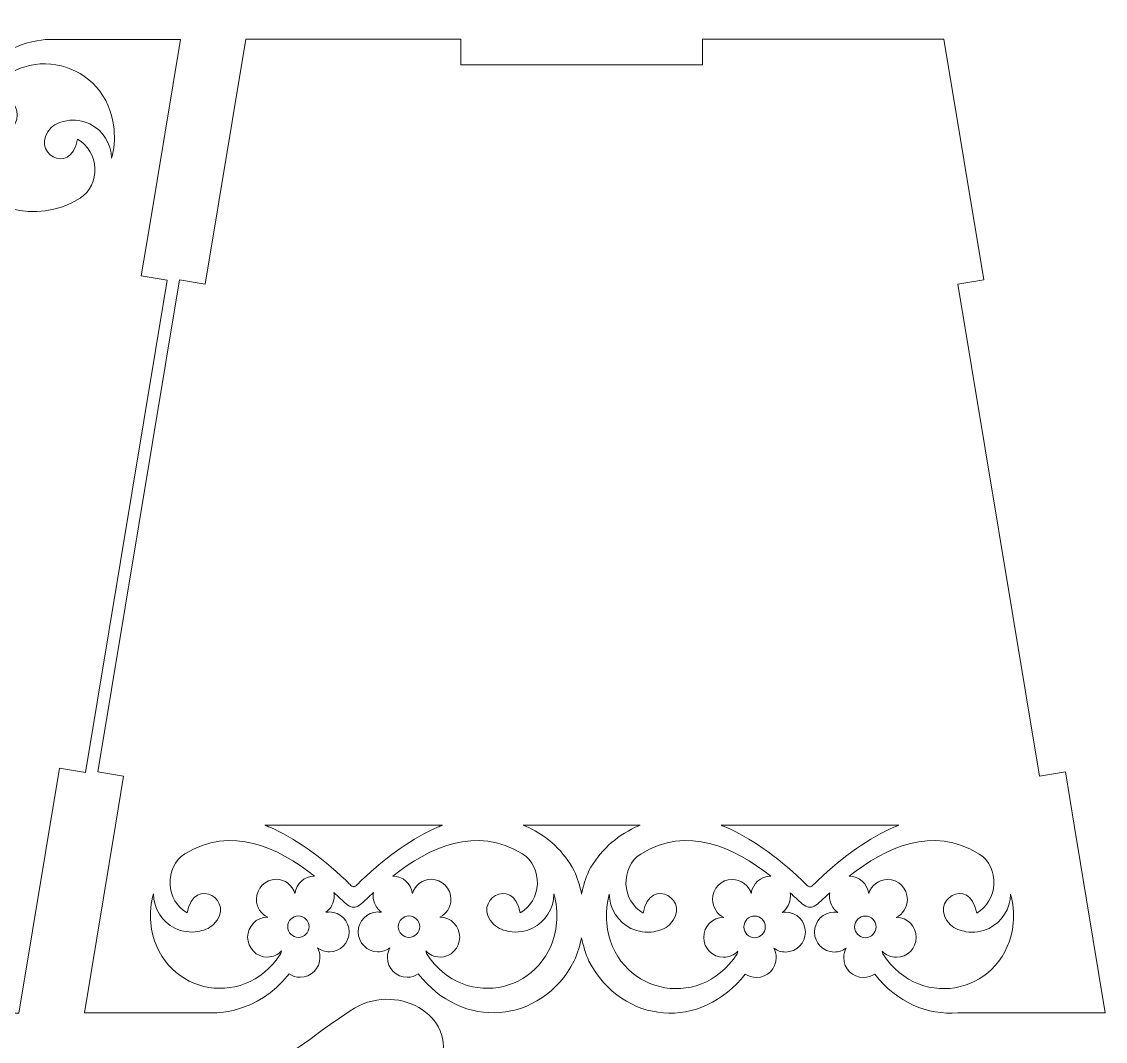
# Model space of a CAD drawing. Header units: millimetres. Extents: x -283 to 283, y -432 to 191.
# Drawn here: x 135.7 to 259.9, y 21.7 to 138.5 of the extents above; entities that cross this region are included whole.
import ezdxf

# ---------------------------------------------------------------- set-up
doc = ezdxf.new("R2010")
doc.units = ezdxf.units.MM
doc.header["$MEASUREMENT"] = 0
doc.layers.add('Camada 1', color=7, linetype='Continuous')

msp = doc.modelspace()

# ---------------------------------------------------------------- linework, layer by layer
at = {"layer": 'Camada 1', "color": 250, "lineweight": 20}
for points, knots in [([(53.8772, 136.4548), (53.8772, 136.4548), (36.9759, 136.4548), (36.9759, 136.4548), (36.9759, 136.4548), (36.9759, 136.4548), (40.5375, 114.9809), (40.5375, 114.9809), (40.5375, 114.9809), (40.5375, 114.9809), (41.5506, 108.8723), (41.5506, 108.8723), (41.5506, 108.8723), (41.5506, 108.8723), (44.5102, 109.3632), (44.5102, 109.3632), (44.5102, 109.3632), (44.5102, 109.3632), (53.8608, 52.9833), (53.8608, 52.9833), (53.8608, 52.9833), (53.8608, 52.9833), (50.9012, 52.4925), (50.9012, 52.4925), (50.9012, 52.4925), (50.9012, 52.4925), (55.4759, 24.91), (55.4759, 24.91), (55.4759, 24.91), (55.4759, 24.91), (83.1426, 24.91), (83.1426, 24.91), (83.1426, 24.91), (83.1426, 24.91), (83.1426, 27.8685), (83.1426, 27.8685), (83.1426, 27.8685), (83.1426, 27.8685), (110.8092, 27.8685), (110.8092, 27.8685), (110.8092, 27.8685), (110.8092, 27.8685), (110.8092, 24.91), (110.8092, 24.91), (110.8092, 24.91), (110.8092, 24.91), (135.4349, 24.91), (135.4349, 24.91), (135.4349, 24.91), (135.4349, 24.91), (140.091, 52.9833), (140.091, 52.9833), (140.091, 52.9833), (140.091, 52.9833), (143.0506, 52.4925), (143.0506, 52.4925), (143.0506, 52.4925), (143.0506, 52.4925), (152.4012, 108.8724), (152.4012, 108.8724), (152.4012, 108.8724), (152.4012, 108.8724), (149.4417, 109.3633), (149.4417, 109.3633), (149.4417, 109.3633), (149.4417, 109.3633), (150.3734, 114.9809), (150.3734, 114.9809), (150.3734, 114.9809), (150.3734, 114.9809), (153.9349, 136.4548), (153.9349, 136.4548), (153.9349, 136.4548), (153.9349, 136.4548), (139.2635, 136.4548), (139.2635, 136.4548), (139.2635, 136.4548), (139.3003, 136.4542), (134.1607, 136.7586), (130.4897, 131.9857), (130.4897, 131.9857), (130.1258, 132.2403), (129.6842, 132.3895), (129.2084, 132.3895), (129.2084, 132.3895), (127.9622, 132.3895), (126.9521, 131.3676), (126.9521, 130.1069), (126.9521, 130.1069), (126.9521, 129.7112), (127.0515, 129.3392), (127.2265, 129.015), (127.2265, 129.015), (126.8486, 129.3037), (126.3782, 129.4749), (125.868, 129.4749), (125.868, 129.4749), (124.622, 129.4749), (123.6119, 128.4529), (123.6119, 127.1923), (123.6119, 127.1923), (123.6119, 125.9318), (124.622, 124.9097), (125.868, 124.9097), (125.868, 124.9097), (126.0095, 124.9097), (126.1481, 124.9231), (126.2822, 124.9484), (126.2822, 124.9484), (125.7, 124.5357), (125.3195, 123.8513), (125.3195, 123.0778), (125.3195, 123.0778), (125.3195, 122.9475), (125.3303, 122.8195), (125.3509, 122.6951), (125.3509, 122.6951), (125.1084, 122.9171), (124.8709, 123.1389), (124.6389, 123.359), (124.6389, 123.359), (123.9068, 124.0537), (123.5097, 124.3881), (123.0883, 124.3487), (123.0883, 124.3487), (122.6671, 124.3881), (122.2698, 124.0537), (121.5379, 123.359), (121.5379, 123.359), (121.3058, 123.1389), (121.0683, 122.9171), (120.8256, 122.6951), (120.8256, 122.6951), (120.8464, 122.8195), (120.8573, 122.9475), (120.8573, 123.0778), (120.8573, 123.0778), (120.8573, 123.8513), (120.4766, 124.5357), (119.8945, 124.9484), (119.8945, 124.9484), (120.0286, 124.9231), (120.1672, 124.9097), (120.3087, 124.9097), (120.3087, 124.9097), (121.5547, 124.9097), (122.5648, 125.9318), (122.5648, 127.1923), (122.5648, 127.1923), (122.5648, 128.4529), (121.5547, 129.4749), (120.3087, 129.4749), (120.3087, 129.4749), (119.7985, 129.4749), (119.3281, 129.3037), (118.9502, 129.015), (118.9502, 129.015), (119.1253, 129.3392), (119.2246, 129.7112), (119.2246, 130.1069), (119.2246, 130.1069), (119.2246, 131.3676), (118.2144, 132.3895), (116.9684, 132.3895), (116.9684, 132.3895), (116.4924, 132.3895), (116.051, 132.2403), (115.687, 131.9857), (115.687, 131.9857), (110.721, 138.4422), (101.6581, 137.8659), (97.8171, 130.5116), (97.8171, 130.5116), (97.4379, 129.6525), (97.1577, 128.7612), (96.9768, 127.8548), (96.9768, 127.8548), (96.7959, 128.7712), (96.5135, 129.6723), (96.1303, 130.5405), (96.1303, 130.5405), (92.2827, 137.9081), (83.2035, 138.4854), (78.2288, 132.0173), (78.2288, 132.0173), (77.8641, 132.2724), (77.4219, 132.4219), (76.9452, 132.4219), (76.9452, 132.4219), (75.6969, 132.4219), (74.6848, 131.3982), (74.6848, 130.1352), (74.6848, 130.1352), (74.6848, 129.7391), (74.7845, 129.3661), (74.9598, 129.0414), (74.9598, 129.0414), (74.5813, 129.3304), (74.11, 129.5021), (73.5988, 129.5021), (73.5988, 129.5021), (72.3507, 129.5021), (71.3389, 128.4782), (71.3389, 127.2153), (71.3389, 127.2153), (71.3389, 125.9526), (72.3507, 124.9289), (73.5988, 124.9289), (73.5988, 124.9289), (73.7408, 124.9289), (73.8793, 124.9421), (74.0137, 124.9676), (74.0137, 124.9676), (73.4306, 124.5542), (73.0494, 123.8685), (73.0494, 123.0937), (73.0494, 123.0937), (73.0494, 122.9631), (73.0602, 122.8349), (73.081, 122.7103), (73.081, 122.7103), (72.8379, 122.9327), (72.6, 123.1551), (72.3675, 123.3753), (72.3675, 123.3753), (71.6341, 124.0713), (71.2362, 124.4063), (70.8143, 124.3667), (70.8143, 124.3667), (70.3923, 124.4063), (69.9944, 124.0712), (69.2609, 123.3753), (69.2609, 123.3753), (69.0287, 123.1551), (68.7906, 122.9327), (68.5477, 122.7103), (68.5477, 122.7103), (68.5683, 122.8349), (68.5792, 122.9631), (68.5792, 123.0937), (68.5792, 123.0937), (68.5792, 123.8685), (68.198, 124.5542), (67.6149, 124.9677), (67.6149, 124.9677), (67.7491, 124.9421), (67.8878, 124.9289), (68.0298, 124.9289), (68.0298, 124.9289), (69.2778, 124.9289), (70.2897, 125.9527), (70.2897, 127.2153), (70.2897, 127.2153), (70.2897, 128.4782), (69.2778, 129.5021), (68.0298, 129.5021), (68.0298, 129.5021), (67.5187, 129.5021), (67.0473, 129.3304), (66.6688, 129.0414), (66.6688, 129.0414), (66.844, 129.3661), (66.9438, 129.7391), (66.9438, 130.1352), (66.9438, 130.1352), (66.9438, 131.3982), (65.9316, 132.4219), (64.6834, 132.4219), (64.6834, 132.4219), (64.2068, 132.422), (63.7644, 132.2724), (63.3997, 132.0173), (63.3997, 132.0173), (60.8768, 135.2975), (57.2933, 136.7649), (53.8772, 136.4548)], [0, 0, 0, 0, 0.01428571, 0.01428571, 0.01428571, 0.01428571, 0.02857143, 0.02857143, 0.02857143, 0.02857143, 0.04285714, 0.04285714, 0.04285714, 0.04285714, 0.05714286, 0.05714286, 0.05714286, 0.05714286, 0.07142857, 0.07142857, 0.07142857, 0.07142857, 0.08571429, 0.08571429, 0.08571429, 0.08571429, 0.1, 0.1, 0.1, 0.1, 0.11428571, 0.11428571, 0.11428571, 0.11428571, 0.12857143, 0.12857143, 0.12857143, 0.12857143, 0.14285714, 0.14285714, 0.14285714, 0.14285714, 0.15714286, 0.15714286, 0.15714286, 0.15714286, 0.17142857, 0.17142857, 0.17142857, 0.17142857, 0.18571429, 0.18571429, 0.18571429, 0.18571429, 0.2, 0.2, 0.2, 0.2, 0.21428571, 0.21428571, 0.21428571, 0.21428571, 0.22857143, 0.22857143, 0.22857143, 0.22857143, 0.24285714, 0.24285714, 0.24285714, 0.24285714, 0.25714286, 0.25714286, 0.25714286, 0.25714286, 0.27142857, 0.27142857, 0.27142857, 0.27142857, 0.28571429, 0.28571429, 0.28571429, 0.28571429, 0.3, 0.3, 0.3, 0.3, 0.31428571, 0.31428571, 0.31428571, 0.31428571, 0.32857143, 0.32857143, 0.32857143, 0.32857143, 0.34285714, 0.34285714, 0.34285714, 0.34285714, 0.35714286, 0.35714286, 0.35714286, 0.35714286, 0.37142857, 0.37142857, 0.37142857, 0.37142857, 0.38571429, 0.38571429, 0.38571429, 0.38571429, 0.4, 0.4, 0.4, 0.4, 0.41428571, 0.41428571, 0.41428571, 0.41428571, 0.42857143, 0.42857143, 0.42857143, 0.42857143, 0.44285714, 0.44285714, 0.44285714, 0.44285714, 0.45714286, 0.45714286, 0.45714286, 0.45714286, 0.47142857, 0.47142857, 0.47142857, 0.47142857, 0.48571429, 0.48571429, 0.48571429, 0.48571429, 0.5, 0.5, 0.5, 0.5, 0.51428571, 0.51428571, 0.51428571, 0.51428571, 0.52857143, 0.52857143, 0.52857143, 0.52857143, 0.54285714, 0.54285714, 0.54285714, 0.54285714, 0.55714286, 0.55714286, 0.55714286, 0.55714286, 0.57142857, 0.57142857, 0.57142857, 0.57142857, 0.58571429, 0.58571429, 0.58571429, 0.58571429, 0.6, 0.6, 0.6, 0.6, 0.61428571, 0.61428571, 0.61428571, 0.61428571, 0.62857143, 0.62857143, 0.62857143, 0.62857143, 0.64285714, 0.64285714, 0.64285714, 0.64285714, 0.65714286, 0.65714286, 0.65714286, 0.65714286, 0.67142857, 0.67142857, 0.67142857, 0.67142857, 0.68571429, 0.68571429, 0.68571429, 0.68571429, 0.7, 0.7, 0.7, 0.7, 0.71428571, 0.71428571, 0.71428571, 0.71428571, 0.72857143, 0.72857143, 0.72857143, 0.72857143, 0.74285714, 0.74285714, 0.74285714, 0.74285714, 0.75714286, 0.75714286, 0.75714286, 0.75714286, 0.77142857, 0.77142857, 0.77142857, 0.77142857, 0.78571429, 0.78571429, 0.78571429, 0.78571429, 0.8, 0.8, 0.8, 0.8, 0.81428571, 0.81428571, 0.81428571, 0.81428571, 0.82857143, 0.82857143, 0.82857143, 0.82857143, 0.84285714, 0.84285714, 0.84285714, 0.84285714, 0.85714286, 0.85714286, 0.85714286, 0.85714286, 0.87142857, 0.87142857, 0.87142857, 0.87142857, 0.88571429, 0.88571429, 0.88571429, 0.88571429, 0.9, 0.9, 0.9, 0.9, 0.91428571, 0.91428571, 0.91428571, 0.91428571, 0.92857143, 0.92857143, 0.92857143, 0.92857143, 0.94285714, 0.94285714, 0.94285714, 0.94285714, 0.95714286, 0.95714286, 0.95714286, 0.95714286, 0.97142857, 0.97142857, 0.97142857, 0.97142857, 1, 1, 1, 1]), ([(144.1282, 121.7095), (144.1816, 120.3431), (143.5908, 118.9695), (142.436, 118.262), (142.436, 118.262), (137.0834, 114.9826), (131.7878, 117.4766), (127.5758, 120.7952), (127.5758, 120.7952), (128.7227, 120.7952), (129.67, 121.6613), (129.8133, 122.7822), (129.8133, 122.7822), (130.095, 121.8471), (130.955, 121.1668), (131.9715, 121.1668), (131.9715, 121.1668), (133.2175, 121.1668), (134.2277, 122.189), (134.2277, 123.4496), (134.2277, 123.4496), (134.2277, 124.3594), (133.7014, 125.1454), (132.9401, 125.5118), (132.9401, 125.5118), (132.9401, 125.5118), (132.9804, 125.5113), (132.9804, 125.5113), (132.9804, 125.5113), (134.2266, 125.5113), (135.2368, 126.5333), (135.2368, 127.7938), (135.2368, 127.7938), (135.2368, 129.0545), (134.2266, 130.0764), (132.9804, 130.0764), (132.9804, 130.0764), (132.3352, 130.0764), (131.7529, 129.8023), (131.3419, 129.3629), (131.3419, 129.3629), (131.375, 129.4603), (131.4021, 129.5604), (131.4219, 129.6634), (131.4219, 129.6634), (135.8413, 136.5216), (145.5855, 134.0172), (146.3303, 126.1618), (146.3303, 126.1618), (146.4418, 124.9878), (146.3316, 123.8673), (146.0341, 122.8422), (146.0341, 122.8422), (146.0104, 124.5169), (145.0543, 126.0347), (143.5638, 126.7643), (143.5638, 126.7643), (142.7287, 127.1728), (141.8059, 127.295), (140.9249, 127.1437), (140.9249, 127.1437), (140.3733, 127.0491), (139.632, 126.826), (139.1419, 126.3448), (139.1419, 126.3448), (136.4265, 123.6801), (141.3791, 120.5786), (142.1529, 125.0238), (142.1529, 125.0238), (143.3292, 124.3345), (144.0748, 123.0837), (144.1282, 121.7095)], [0, 0, 0, 0, 0.05263158, 0.05263158, 0.05263158, 0.05263158, 0.10526316, 0.10526316, 0.10526316, 0.10526316, 0.15789474, 0.15789474, 0.15789474, 0.15789474, 0.21052632, 0.21052632, 0.21052632, 0.21052632, 0.26315789, 0.26315789, 0.26315789, 0.26315789, 0.31578947, 0.31578947, 0.31578947, 0.31578947, 0.36842105, 0.36842105, 0.36842105, 0.36842105, 0.42105263, 0.42105263, 0.42105263, 0.42105263, 0.47368421, 0.47368421, 0.47368421, 0.47368421, 0.52631579, 0.52631579, 0.52631579, 0.52631579, 0.57894737, 0.57894737, 0.57894737, 0.57894737, 0.63157895, 0.63157895, 0.63157895, 0.63157895, 0.68421053, 0.68421053, 0.68421053, 0.68421053, 0.73684211, 0.73684211, 0.73684211, 0.73684211, 0.78947368, 0.78947368, 0.78947368, 0.78947368, 0.84210526, 0.84210526, 0.84210526, 0.84210526, 0.89473684, 0.89473684, 0.89473684, 0.89473684, 1, 1, 1, 1]), ([(242.996, 24.951), (242.996, 24.951), (259.8973, 24.951), (259.8973, 24.951), (259.8973, 24.951), (259.8973, 24.951), (256.3357, 46.4249), (256.3357, 46.4249), (256.3357, 46.4249), (256.3357, 46.4249), (255.3226, 52.5335), (255.3226, 52.5335), (255.3226, 52.5335), (255.3226, 52.5335), (252.363, 52.0426), (252.363, 52.0426), (252.363, 52.0426), (252.363, 52.0426), (243.0124, 108.4225), (243.0124, 108.4225), (243.0124, 108.4225), (243.0124, 108.4225), (245.972, 108.9133), (245.972, 108.9133), (245.972, 108.9133), (245.972, 108.9133), (241.3973, 136.4958), (241.3973, 136.4958), (241.3973, 136.4958), (241.3973, 136.4958), (213.7306, 136.4958), (213.7306, 136.4958), (213.7306, 136.4958), (213.7306, 136.4958), (213.7306, 133.5373), (213.7306, 133.5373), (213.7306, 133.5373), (213.7306, 133.5373), (186.064, 133.5373), (186.064, 133.5373), (186.064, 133.5373), (186.064, 133.5373), (186.064, 136.4958), (186.064, 136.4958), (186.064, 136.4958), (186.064, 136.4958), (161.4383, 136.4958), (161.4383, 136.4958), (161.4383, 136.4958), (161.4383, 136.4958), (156.7822, 108.4225), (156.7822, 108.4225), (156.7822, 108.4225), (156.7822, 108.4225), (153.8226, 108.9133), (153.8226, 108.9133), (153.8226, 108.9133), (153.8226, 108.9133), (144.472, 52.5334), (144.472, 52.5334), (144.472, 52.5334), (144.472, 52.5334), (147.4315, 52.0425), (147.4315, 52.0425), (147.4315, 52.0425), (147.4315, 52.0425), (146.4998, 46.4249), (146.4998, 46.4249), (146.4998, 46.4249), (146.4998, 46.4249), (142.9383, 24.951), (142.9383, 24.951), (142.9383, 24.951), (142.9383, 24.951), (157.6097, 24.951), (157.6097, 24.951), (157.6097, 24.951), (157.5729, 24.9516), (162.7125, 24.6472), (166.3835, 29.4201), (166.3835, 29.4201), (166.7474, 29.1655), (167.189, 29.0163), (167.6648, 29.0163), (167.6648, 29.0163), (168.911, 29.0163), (169.9211, 30.0382), (169.9211, 31.2989), (169.9211, 31.2989), (169.9211, 31.6946), (169.8217, 32.0666), (169.6467, 32.3908), (169.6467, 32.3908), (170.0246, 32.1021), (170.495, 31.9309), (171.0052, 31.9309), (171.0052, 31.9309), (172.2512, 31.9309), (173.2613, 32.9529), (173.2613, 34.2135), (173.2613, 34.2135), (173.2613, 35.474), (172.2512, 36.4961), (171.0052, 36.4961), (171.0052, 36.4961), (170.8637, 36.4961), (170.7251, 36.4827), (170.591, 36.4574), (170.591, 36.4574), (171.1732, 36.8701), (171.5537, 37.5545), (171.5537, 38.328), (171.5537, 38.328), (171.5537, 38.4583), (171.5429, 38.5863), (171.5223, 38.7107), (171.5223, 38.7107), (171.7648, 38.4887), (172.0023, 38.2669), (172.2343, 38.0468), (172.2343, 38.0468), (172.9664, 37.3521), (173.3635, 37.0177), (173.7849, 37.0571), (173.7849, 37.0571), (174.2061, 37.0177), (174.6034, 37.3521), (175.3353, 38.0468), (175.3353, 38.0468), (175.5674, 38.2669), (175.8049, 38.4887), (176.0476, 38.7107), (176.0476, 38.7107), (176.0268, 38.5863), (176.0159, 38.4583), (176.0159, 38.328), (176.0159, 38.328), (176.0159, 37.5545), (176.3966, 36.8701), (176.9787, 36.4574), (176.9787, 36.4574), (176.8446, 36.4827), (176.706, 36.4961), (176.5645, 36.4961), (176.5645, 36.4961), (175.3185, 36.4961), (174.3084, 35.474), (174.3084, 34.2135), (174.3084, 34.2135), (174.3084, 32.9529), (175.3185, 31.9309), (176.5645, 31.9309), (176.5645, 31.9309), (177.0747, 31.9309), (177.5451, 32.1021), (177.923, 32.3908), (177.923, 32.3908), (177.7479, 32.0666), (177.6486, 31.6946), (177.6486, 31.2989), (177.6486, 31.2989), (177.6486, 30.0382), (178.6588, 29.0163), (179.9048, 29.0163), (179.9048, 29.0163), (180.3808, 29.0163), (180.8222, 29.1655), (181.1862, 29.4201), (181.1862, 29.4201), (186.1522, 22.9636), (195.2151, 23.5399), (199.0561, 30.8942), (199.0561, 30.8942), (199.4353, 31.7533), (199.7155, 32.6446), (199.8964, 33.551), (199.8964, 33.551), (200.0773, 32.6346), (200.3597, 31.7335), (200.7429, 30.8653), (200.7429, 30.8653), (204.5905, 23.4977), (213.6697, 22.9204), (218.6444, 29.3885), (218.6444, 29.3885), (219.0091, 29.1334), (219.4513, 28.9839), (219.928, 28.9839), (219.928, 28.9839), (221.1763, 28.9839), (222.1884, 30.0076), (222.1884, 31.2706), (222.1884, 31.2706), (222.1884, 31.6667), (222.0887, 32.0397), (221.9134, 32.3644), (221.9134, 32.3644), (222.2919, 32.0754), (222.7632, 31.9037), (223.2744, 31.9037), (223.2744, 31.9037), (224.5225, 31.9037), (225.5343, 32.9276), (225.5343, 34.1905), (225.5343, 34.1905), (225.5343, 35.4532), (224.5225, 36.4769), (223.2744, 36.4769), (223.2744, 36.4769), (223.1324, 36.4769), (222.9939, 36.4637), (222.8595, 36.4382), (222.8595, 36.4382), (223.4426, 36.8516), (223.8238, 37.5373), (223.8238, 38.3121), (223.8238, 38.3121), (223.8238, 38.4427), (223.813, 38.5709), (223.7922, 38.6955), (223.7922, 38.6955), (224.0353, 38.4731), (224.2732, 38.2507), (224.5057, 38.0305), (224.5057, 38.0305), (225.2391, 37.3345), (225.637, 36.9995), (226.0589, 37.0391), (226.0589, 37.0391), (226.4809, 36.9995), (226.8788, 37.3346), (227.6123, 38.0305), (227.6123, 38.0305), (227.8445, 38.2507), (228.0826, 38.4731), (228.3255, 38.6955), (228.3255, 38.6955), (228.3049, 38.5709), (228.294, 38.4427), (228.294, 38.3121), (228.294, 38.3121), (228.294, 37.5373), (228.6752, 36.8516), (229.2583, 36.4381), (229.2583, 36.4381), (229.1241, 36.4637), (228.9854, 36.4769), (228.8434, 36.4769), (228.8434, 36.4769), (227.5954, 36.4769), (226.5835, 35.4531), (226.5835, 34.1905), (226.5835, 34.1905), (226.5835, 32.9276), (227.5954, 31.9037), (228.8434, 31.9037), (228.8434, 31.9037), (229.3545, 31.9037), (229.8259, 32.0754), (230.2044, 32.3644), (230.2044, 32.3644), (230.0292, 32.0397), (229.9294, 31.6667), (229.9294, 31.2706), (229.9294, 31.2706), (229.9294, 30.0076), (230.9416, 28.9839), (232.1898, 28.9839), (232.1898, 28.9839), (232.6664, 28.9838), (233.1088, 29.1334), (233.4735, 29.3885), (233.4735, 29.3885), (235.9964, 26.1083), (239.5799, 24.6409), (242.996, 24.951)], [0, 0, 0, 0, 0.01428571, 0.01428571, 0.01428571, 0.01428571, 0.02857143, 0.02857143, 0.02857143, 0.02857143, 0.04285714, 0.04285714, 0.04285714, 0.04285714, 0.05714286, 0.05714286, 0.05714286, 0.05714286, 0.07142857, 0.07142857, 0.07142857, 0.07142857, 0.08571429, 0.08571429, 0.08571429, 0.08571429, 0.1, 0.1, 0.1, 0.1, 0.11428571, 0.11428571, 0.11428571, 0.11428571, 0.12857143, 0.12857143, 0.12857143, 0.12857143, 0.14285714, 0.14285714, 0.14285714, 0.14285714, 0.15714286, 0.15714286, 0.15714286, 0.15714286, 0.17142857, 0.17142857, 0.17142857, 0.17142857, 0.18571429, 0.18571429, 0.18571429, 0.18571429, 0.2, 0.2, 0.2, 0.2, 0.21428571, 0.21428571, 0.21428571, 0.21428571, 0.22857143, 0.22857143, 0.22857143, 0.22857143, 0.24285714, 0.24285714, 0.24285714, 0.24285714, 0.25714286, 0.25714286, 0.25714286, 0.25714286, 0.27142857, 0.27142857, 0.27142857, 0.27142857, 0.28571429, 0.28571429, 0.28571429, 0.28571429, 0.3, 0.3, 0.3, 0.3, 0.31428571, 0.31428571, 0.31428571, 0.31428571, 0.32857143, 0.32857143, 0.32857143, 0.32857143, 0.34285714, 0.34285714, 0.34285714, 0.34285714, 0.35714286, 0.35714286, 0.35714286, 0.35714286, 0.37142857, 0.37142857, 0.37142857, 0.37142857, 0.38571429, 0.38571429, 0.38571429, 0.38571429, 0.4, 0.4, 0.4, 0.4, 0.41428571, 0.41428571, 0.41428571, 0.41428571, 0.42857143, 0.42857143, 0.42857143, 0.42857143, 0.44285714, 0.44285714, 0.44285714, 0.44285714, 0.45714286, 0.45714286, 0.45714286, 0.45714286, 0.47142857, 0.47142857, 0.47142857, 0.47142857, 0.48571429, 0.48571429, 0.48571429, 0.48571429, 0.5, 0.5, 0.5, 0.5, 0.51428571, 0.51428571, 0.51428571, 0.51428571, 0.52857143, 0.52857143, 0.52857143, 0.52857143, 0.54285714, 0.54285714, 0.54285714, 0.54285714, 0.55714286, 0.55714286, 0.55714286, 0.55714286, 0.57142857, 0.57142857, 0.57142857, 0.57142857, 0.58571429, 0.58571429, 0.58571429, 0.58571429, 0.6, 0.6, 0.6, 0.6, 0.61428571, 0.61428571, 0.61428571, 0.61428571, 0.62857143, 0.62857143, 0.62857143, 0.62857143, 0.64285714, 0.64285714, 0.64285714, 0.64285714, 0.65714286, 0.65714286, 0.65714286, 0.65714286, 0.67142857, 0.67142857, 0.67142857, 0.67142857, 0.68571429, 0.68571429, 0.68571429, 0.68571429, 0.7, 0.7, 0.7, 0.7, 0.71428571, 0.71428571, 0.71428571, 0.71428571, 0.72857143, 0.72857143, 0.72857143, 0.72857143, 0.74285714, 0.74285714, 0.74285714, 0.74285714, 0.75714286, 0.75714286, 0.75714286, 0.75714286, 0.77142857, 0.77142857, 0.77142857, 0.77142857, 0.78571429, 0.78571429, 0.78571429, 0.78571429, 0.8, 0.8, 0.8, 0.8, 0.81428571, 0.81428571, 0.81428571, 0.81428571, 0.82857143, 0.82857143, 0.82857143, 0.82857143, 0.84285714, 0.84285714, 0.84285714, 0.84285714, 0.85714286, 0.85714286, 0.85714286, 0.85714286, 0.87142857, 0.87142857, 0.87142857, 0.87142857, 0.88571429, 0.88571429, 0.88571429, 0.88571429, 0.9, 0.9, 0.9, 0.9, 0.91428571, 0.91428571, 0.91428571, 0.91428571, 0.92857143, 0.92857143, 0.92857143, 0.92857143, 0.94285714, 0.94285714, 0.94285714, 0.94285714, 0.95714286, 0.95714286, 0.95714286, 0.95714286, 0.97142857, 0.97142857, 0.97142857, 0.97142857, 1, 1, 1, 1]), ([(152.745, 39.6963), (152.6916, 41.0627), (153.2824, 42.4363), (154.4372, 43.1438), (154.4372, 43.1438), (159.7898, 46.4232), (165.0854, 43.9292), (169.2974, 40.6106), (169.2974, 40.6106), (168.1505, 40.6106), (167.2032, 39.7445), (167.0599, 38.6236), (167.0599, 38.6236), (166.7782, 39.5587), (165.9182, 40.239), (164.9017, 40.239), (164.9017, 40.239), (163.6557, 40.239), (162.6455, 39.2168), (162.6455, 37.9562), (162.6455, 37.9562), (162.6455, 37.0464), (163.1718, 36.2604), (163.9331, 35.894), (163.9331, 35.894), (163.9331, 35.894), (163.8928, 35.8945), (163.8928, 35.8945), (163.8928, 35.8945), (162.6466, 35.8945), (161.6364, 34.8725), (161.6364, 33.612), (161.6364, 33.612), (161.6364, 32.3513), (162.6466, 31.3294), (163.8928, 31.3294), (163.8928, 31.3294), (164.538, 31.3294), (165.1203, 31.6035), (165.5313, 32.0429), (165.5313, 32.0429), (165.4982, 31.9455), (165.4711, 31.8454), (165.4513, 31.7424), (165.4513, 31.7424), (161.0319, 24.8842), (151.2877, 27.3886), (150.5429, 35.244), (150.5429, 35.244), (150.4314, 36.418), (150.5416, 37.5385), (150.8391, 38.5636), (150.8391, 38.5636), (150.8628, 36.8889), (151.8189, 35.3711), (153.3094, 34.6415), (153.3094, 34.6415), (154.1445, 34.233), (155.0673, 34.1108), (155.9483, 34.2621), (155.9483, 34.2621), (156.4999, 34.3567), (157.2412, 34.5798), (157.7313, 35.061), (157.7313, 35.061), (160.4467, 37.7257), (155.4941, 40.8272), (154.7203, 36.382), (154.7203, 36.382), (153.544, 37.0713), (152.7984, 38.3221), (152.745, 39.6963)], [0, 0, 0, 0, 0.05263158, 0.05263158, 0.05263158, 0.05263158, 0.10526316, 0.10526316, 0.10526316, 0.10526316, 0.15789474, 0.15789474, 0.15789474, 0.15789474, 0.21052632, 0.21052632, 0.21052632, 0.21052632, 0.26315789, 0.26315789, 0.26315789, 0.26315789, 0.31578947, 0.31578947, 0.31578947, 0.31578947, 0.36842105, 0.36842105, 0.36842105, 0.36842105, 0.42105263, 0.42105263, 0.42105263, 0.42105263, 0.47368421, 0.47368421, 0.47368421, 0.47368421, 0.52631579, 0.52631579, 0.52631579, 0.52631579, 0.57894737, 0.57894737, 0.57894737, 0.57894737, 0.63157895, 0.63157895, 0.63157895, 0.63157895, 0.68421053, 0.68421053, 0.68421053, 0.68421053, 0.73684211, 0.73684211, 0.73684211, 0.73684211, 0.78947368, 0.78947368, 0.78947368, 0.78947368, 0.84210526, 0.84210526, 0.84210526, 0.84210526, 0.89473684, 0.89473684, 0.89473684, 0.89473684, 1, 1, 1, 1]), ([(163.6193, 46.4249), (163.6193, 46.4249), (183.9504, 46.4249), (183.9504, 46.4249), (183.9504, 46.4249), (183.7626, 46.3543), (183.5755, 46.2794), (183.39, 46.2), (183.39, 46.2), (180.6625, 45.0239), (177.6376, 42.9463), (174.6861, 40.1213), (174.6861, 40.1213), (174.1215, 39.5811), (173.9687, 39.345), (173.7849, 39.399), (173.7849, 39.399), (173.6009, 39.345), (173.4483, 39.5811), (172.8837, 40.1213), (172.8837, 40.1213), (169.9321, 42.9463), (166.9072, 45.0239), (164.1796, 46.2), (164.1796, 46.2), (163.9942, 46.2794), (163.8073, 46.3543), (163.6193, 46.4249)], [0, 0, 0, 0, 0.125, 0.125, 0.125, 0.125, 0.25, 0.25, 0.25, 0.25, 0.375, 0.375, 0.375, 0.375, 0.5, 0.5, 0.5, 0.5, 0.625, 0.625, 0.625, 0.625, 0.75, 0.75, 0.75, 0.75, 1, 1, 1, 1]), ([(184.9242, 37.9562), (184.9242, 39.2168), (183.914, 40.239), (182.668, 40.239), (182.668, 40.239), (181.6514, 40.239), (180.7915, 39.5587), (180.5098, 38.6236), (180.5098, 38.6236), (180.3665, 39.7445), (179.4192, 40.6106), (178.2724, 40.6106), (178.2724, 40.6106), (182.4843, 43.9292), (187.7799, 46.4232), (193.1324, 43.1438), (193.1324, 43.1438), (194.2873, 42.4363), (194.8782, 41.0627), (194.8248, 39.6963), (194.8248, 39.6963), (194.7713, 38.3221), (194.0257, 37.0713), (192.8494, 36.382), (192.8494, 36.382), (192.0755, 40.8272), (187.1231, 37.7257), (189.8383, 35.061), (189.8383, 35.061), (190.3285, 34.5798), (191.0697, 34.3567), (191.6213, 34.2621), (191.6213, 34.2621), (192.5023, 34.1108), (193.4253, 34.233), (194.2604, 34.6415), (194.2604, 34.6415), (195.7508, 35.3711), (196.7068, 36.8889), (196.7305, 38.5636), (196.7305, 38.5636), (197.028, 37.5385), (197.1383, 36.418), (197.0268, 35.244), (197.0268, 35.244), (196.282, 27.3886), (186.5378, 24.8842), (182.1186, 31.7424), (182.1186, 31.7424), (182.0986, 31.8454), (182.0716, 31.9455), (182.0384, 32.0429), (182.0384, 32.0429), (182.4494, 31.6035), (183.0317, 31.3294), (183.6769, 31.3294), (183.6769, 31.3294), (184.9231, 31.3294), (185.9333, 32.3513), (185.9333, 33.612), (185.9333, 33.612), (185.9333, 34.8725), (184.9231, 35.8945), (183.6769, 35.8945), (183.6769, 35.8945), (183.6769, 35.8945), (183.6365, 35.894), (183.6365, 35.894), (183.6365, 35.894), (184.3979, 36.2604), (184.9242, 37.0464), (184.9242, 37.9562)], [0, 0, 0, 0, 0.05263158, 0.05263158, 0.05263158, 0.05263158, 0.10526316, 0.10526316, 0.10526316, 0.10526316, 0.15789474, 0.15789474, 0.15789474, 0.15789474, 0.21052632, 0.21052632, 0.21052632, 0.21052632, 0.26315789, 0.26315789, 0.26315789, 0.26315789, 0.31578947, 0.31578947, 0.31578947, 0.31578947, 0.36842105, 0.36842105, 0.36842105, 0.36842105, 0.42105263, 0.42105263, 0.42105263, 0.42105263, 0.47368421, 0.47368421, 0.47368421, 0.47368421, 0.52631579, 0.52631579, 0.52631579, 0.52631579, 0.57894737, 0.57894737, 0.57894737, 0.57894737, 0.63157895, 0.63157895, 0.63157895, 0.63157895, 0.68421053, 0.68421053, 0.68421053, 0.68421053, 0.73684211, 0.73684211, 0.73684211, 0.73684211, 0.78947368, 0.78947368, 0.78947368, 0.78947368, 0.84210526, 0.84210526, 0.84210526, 0.84210526, 0.89473684, 0.89473684, 0.89473684, 0.89473684, 1, 1, 1, 1]), ([(193.1997, 46.4249), (193.1997, 46.4249), (206.6138, 46.4249), (206.6138, 46.4249), (206.6138, 46.4249), (206.424, 46.3539), (206.2354, 46.278), (206.0481, 46.1979), (206.0481, 46.1979), (203.7969, 45.1436), (201.9082, 43.4124), (200.7428, 41.2097), (200.7428, 41.2097), (200.3623, 40.3476), (200.0813, 39.4536), (199.9002, 38.5439), (199.9002, 38.5439), (199.7194, 39.4572), (199.4381, 40.3551), (199.0561, 41.2205), (199.0561, 41.2205), (197.8928, 43.4193), (196.0072, 45.1475), (193.7602, 46.2), (193.7602, 46.2), (193.5748, 46.2794), (193.3877, 46.3543), (193.1997, 46.4249)], [0, 0, 0, 0, 0.125, 0.125, 0.125, 0.125, 0.25, 0.25, 0.25, 0.25, 0.375, 0.375, 0.375, 0.375, 0.5, 0.5, 0.5, 0.5, 0.625, 0.625, 0.625, 0.625, 0.75, 0.75, 0.75, 0.75, 1, 1, 1, 1]), ([(202.7757, 35.2227), (202.6641, 36.3987), (202.7743, 37.5212), (203.0723, 38.5482), (203.0723, 38.5482), (203.0961, 36.8704), (204.0541, 35.3502), (205.547, 34.6193), (205.547, 34.6193), (206.3836, 34.2098), (207.3083, 34.0875), (208.1906, 34.239), (208.1906, 34.239), (208.7432, 34.3337), (209.4859, 34.5573), (209.977, 35.0394), (209.977, 35.0394), (212.6971, 37.7088), (207.7356, 40.8157), (206.9604, 36.3629), (206.9604, 36.3629), (205.782, 37.0533), (205.0353, 38.3062), (204.9814, 39.6828), (204.9814, 39.6828), (204.9281, 41.0517), (205.52, 42.4277), (206.6768, 43.1367), (206.6768, 43.1367), (212.039, 46.4217), (217.3441, 43.9234), (221.5635, 40.5986), (221.5635, 40.5986), (220.4145, 40.5986), (219.4654, 39.7312), (219.3221, 38.6084), (219.3221, 38.6084), (219.0398, 39.5452), (218.1783, 40.2263), (217.1601, 40.2263), (217.1601, 40.2263), (215.9118, 40.2263), (214.8999, 39.2026), (214.8999, 37.9399), (214.8999, 37.9399), (214.8999, 37.0281), (215.427, 36.2409), (216.1897, 35.8739), (216.1897, 35.8739), (216.1897, 35.8739), (216.1492, 35.8742), (216.1492, 35.8742), (216.1492, 35.8742), (214.901, 35.8742), (213.8889, 34.8505), (213.8889, 33.5877), (213.8889, 33.5877), (213.8889, 32.325), (214.901, 31.3012), (216.1492, 31.3012), (216.1492, 31.3012), (216.7956, 31.3012), (217.3789, 31.5757), (217.7907, 32.0157), (217.7907, 32.0157), (217.7575, 31.9182), (217.7303, 31.8181), (217.7103, 31.7149), (217.7103, 31.7149), (213.2833, 24.8444), (203.5219, 27.3533), (202.7757, 35.2227)], [0, 0, 0, 0, 0.05263158, 0.05263158, 0.05263158, 0.05263158, 0.10526316, 0.10526316, 0.10526316, 0.10526316, 0.15789474, 0.15789474, 0.15789474, 0.15789474, 0.21052632, 0.21052632, 0.21052632, 0.21052632, 0.26315789, 0.26315789, 0.26315789, 0.26315789, 0.31578947, 0.31578947, 0.31578947, 0.31578947, 0.36842105, 0.36842105, 0.36842105, 0.36842105, 0.42105263, 0.42105263, 0.42105263, 0.42105263, 0.47368421, 0.47368421, 0.47368421, 0.47368421, 0.52631579, 0.52631579, 0.52631579, 0.52631579, 0.57894737, 0.57894737, 0.57894737, 0.57894737, 0.63157895, 0.63157895, 0.63157895, 0.63157895, 0.68421053, 0.68421053, 0.68421053, 0.68421053, 0.73684211, 0.73684211, 0.73684211, 0.73684211, 0.78947368, 0.78947368, 0.78947368, 0.78947368, 0.84210526, 0.84210526, 0.84210526, 0.84210526, 0.89473684, 0.89473684, 0.89473684, 0.89473684, 1, 1, 1, 1]), ([(215.8709, 46.4249), (215.8709, 46.4249), (236.2468, 46.4249), (236.2468, 46.4249), (236.2468, 46.4249), (236.057, 46.3539), (235.8683, 46.278), (235.681, 46.1979), (235.681, 46.1979), (232.9487, 45.0198), (229.9184, 42.9386), (226.9616, 40.1087), (226.9616, 40.1087), (226.3962, 39.5674), (226.2432, 39.3309), (226.0589, 39.3853), (226.0589, 39.3853), (225.8748, 39.3309), (225.7217, 39.5674), (225.1563, 40.1087), (225.1563, 40.1087), (222.1993, 42.9386), (219.1692, 45.0199), (216.4366, 46.1979), (216.4366, 46.1979), (216.2493, 46.278), (216.0606, 46.3538), (215.8709, 46.4249)], [0, 0, 0, 0, 0.125, 0.125, 0.125, 0.125, 0.25, 0.25, 0.25, 0.25, 0.375, 0.375, 0.375, 0.375, 0.5, 0.5, 0.5, 0.5, 0.625, 0.625, 0.625, 0.625, 0.75, 0.75, 0.75, 0.75, 1, 1, 1, 1]), ([(237.218, 37.9399), (237.218, 39.2026), (236.2062, 40.2263), (234.9578, 40.2263), (234.9578, 40.2263), (233.9395, 40.2263), (233.078, 39.5452), (232.7957, 38.6084), (232.7957, 38.6084), (232.6524, 39.7312), (231.7032, 40.5986), (230.5542, 40.5986), (230.5542, 40.5986), (234.7738, 43.9234), (240.0789, 46.4217), (245.441, 43.1367), (245.441, 43.1367), (246.5978, 42.4277), (247.1898, 41.0517), (247.1363, 39.6828), (247.1363, 39.6828), (247.0825, 38.3062), (246.3357, 37.0533), (245.1574, 36.3629), (245.1574, 36.3629), (244.3822, 40.8157), (239.4207, 37.7088), (242.1409, 35.0394), (242.1409, 35.0394), (242.6321, 34.5573), (243.3746, 34.3338), (243.9273, 34.239), (243.9273, 34.239), (244.8096, 34.0875), (245.7342, 34.2098), (246.5708, 34.6193), (246.5708, 34.6193), (248.0638, 35.3502), (249.0217, 36.8704), (249.0454, 38.5482), (249.0454, 38.5482), (249.3435, 37.5212), (249.4538, 36.3987), (249.3423, 35.2227), (249.3423, 35.2227), (248.5959, 27.3533), (238.8346, 24.8444), (234.4074, 31.7149), (234.4074, 31.7149), (234.3874, 31.8179), (234.3603, 31.9182), (234.3272, 32.0157), (234.3272, 32.0157), (234.7389, 31.5757), (235.3222, 31.3012), (235.9686, 31.3012), (235.9686, 31.3012), (237.2168, 31.3012), (238.229, 32.325), (238.229, 33.5877), (238.229, 33.5877), (238.229, 34.8505), (237.2168, 35.8742), (235.9686, 35.8742), (235.9686, 35.8742), (235.9686, 35.8742), (235.928, 35.8738), (235.928, 35.8738), (235.928, 35.8738), (236.6909, 36.2409), (237.218, 37.0281), (237.218, 37.9399)], [0, 0, 0, 0, 0.05263158, 0.05263158, 0.05263158, 0.05263158, 0.10526316, 0.10526316, 0.10526316, 0.10526316, 0.15789474, 0.15789474, 0.15789474, 0.15789474, 0.21052632, 0.21052632, 0.21052632, 0.21052632, 0.26315789, 0.26315789, 0.26315789, 0.26315789, 0.31578947, 0.31578947, 0.31578947, 0.31578947, 0.36842105, 0.36842105, 0.36842105, 0.36842105, 0.42105263, 0.42105263, 0.42105263, 0.42105263, 0.47368421, 0.47368421, 0.47368421, 0.47368421, 0.52631579, 0.52631579, 0.52631579, 0.52631579, 0.57894737, 0.57894737, 0.57894737, 0.57894737, 0.63157895, 0.63157895, 0.63157895, 0.63157895, 0.68421053, 0.68421053, 0.68421053, 0.68421053, 0.73684211, 0.73684211, 0.73684211, 0.73684211, 0.78947368, 0.78947368, 0.78947368, 0.78947368, 0.84210526, 0.84210526, 0.84210526, 0.84210526, 0.89473684, 0.89473684, 0.89473684, 0.89473684, 1, 1, 1, 1]), ([(166.2232, 34.8134), (166.2232, 35.4982), (166.7721, 36.0536), (167.4488, 36.0536), (167.4488, 36.0536), (168.1261, 36.0536), (168.6747, 35.4982), (168.6747, 34.8134), (168.6747, 34.8134), (168.6747, 34.1285), (168.1261, 33.5734), (167.4488, 33.5734), (167.4488, 33.5734), (166.7721, 33.5734), (166.2232, 34.1285), (166.2232, 34.8134)], [0, 0, 0, 0, 0.2, 0.2, 0.2, 0.2, 0.4, 0.4, 0.4, 0.4, 0.6, 0.6, 0.6, 0.6, 1, 1, 1, 1]), ([(178.895, 34.8134), (178.895, 35.4982), (179.4438, 36.0536), (180.1208, 36.0536), (180.1208, 36.0536), (180.7976, 36.0536), (181.3465, 35.4982), (181.3465, 34.8134), (181.3465, 34.8134), (181.3465, 34.1285), (180.7976, 33.5734), (180.1208, 33.5734), (180.1208, 33.5734), (179.4438, 33.5734), (178.895, 34.1285), (178.895, 34.8134)], [0, 0, 0, 0, 0.2, 0.2, 0.2, 0.2, 0.4, 0.4, 0.4, 0.4, 0.6, 0.6, 0.6, 0.6, 1, 1, 1, 1]), ([(218.4839, 34.7913), (218.4839, 35.4774), (219.0336, 36.0335), (219.7118, 36.0335), (219.7118, 36.0335), (220.3899, 36.0335), (220.9397, 35.4774), (220.9397, 34.7913), (220.9397, 34.7913), (220.9397, 34.1052), (220.3899, 33.5491), (219.7118, 33.5491), (219.7118, 33.5491), (219.0336, 33.5491), (218.4839, 34.1052), (218.4839, 34.7913)], [0, 0, 0, 0, 0.2, 0.2, 0.2, 0.2, 0.4, 0.4, 0.4, 0.4, 0.6, 0.6, 0.6, 0.6, 1, 1, 1, 1]), ([(231.1781, 34.7913), (231.1781, 35.4774), (231.7279, 36.0335), (232.4061, 36.0335), (232.4061, 36.0335), (233.0842, 36.0335), (233.6341, 35.4774), (233.6341, 34.7913), (233.6341, 34.7913), (233.6341, 34.1052), (233.0842, 33.5491), (232.4061, 33.5491), (232.4061, 33.5491), (231.7279, 33.5491), (231.1781, 34.1052), (231.1781, 34.7913)], [0, 0, 0, 0, 0.2, 0.2, 0.2, 0.2, 0.4, 0.4, 0.4, 0.4, 0.6, 0.6, 0.6, 0.6, 1, 1, 1, 1]), ([(154.1071, 12.5772), (154.1071, 7.8622), (158.0759, 6.9279), (162.6795, 5.9097), (162.6795, 5.9097), (167.4762, 4.8489), (166.3486, 4.7456), (173.3689, -0.0169), (173.3689, -0.0169), (178.5443, -3.5277), (185.7552, 0.4327), (183.7405, 6.1014), (183.7405, 6.1014), (182.9676, 8.276), (182.5376, 10.4293), (182.5142, 12.5772), (182.5142, 12.5772), (182.5376, 14.7251), (182.9676, 16.8784), (183.7405, 19.053), (183.7405, 19.053), (185.7552, 24.7217), (178.5443, 28.6821), (173.3689, 25.1713), (173.3689, 25.1713), (166.3486, 20.4088), (167.4762, 20.3055), (162.6795, 19.2447), (162.6795, 19.2447), (158.0759, 18.2265), (154.1071, 17.2922), (154.1071, 12.5772)], [0, 0, 0, 0, 0.11111111, 0.11111111, 0.11111111, 0.11111111, 0.22222222, 0.22222222, 0.22222222, 0.22222222, 0.33333333, 0.33333333, 0.33333333, 0.33333333, 0.44444444, 0.44444444, 0.44444444, 0.44444444, 0.55555556, 0.55555556, 0.55555556, 0.55555556, 0.66666667, 0.66666667, 0.66666667, 0.66666667, 0.77777778, 0.77777778, 0.77777778, 0.77777778, 1, 1, 1, 1])]:
    msp.add_open_spline(points, degree=3, knots=knots, dxfattribs=at)

doc.saveas('drawing.dxf')
